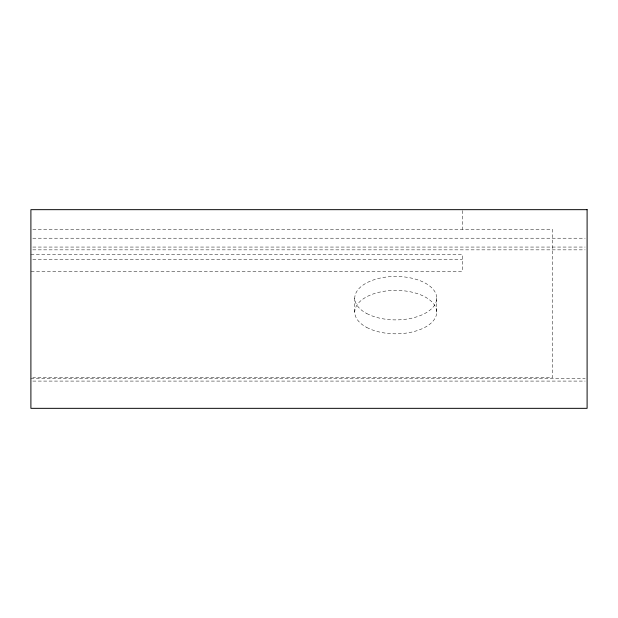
<?xml version="1.0" encoding="UTF-8"?>
<svg xmlns="http://www.w3.org/2000/svg" width="618" height="618" viewBox="0 0 618 618"><rect width="100%" height="100%" fill="white"/><g stroke="black" fill="none" stroke-linecap="round" stroke-linejoin="round"><path stroke-width="0.46" stroke-dasharray="3.09 2.32" d="M32.831 229.371L552.384 229.371L552.384 377.768L32.831 377.768M32.831 238.216L585.169 238.216M32.831 247.061L585.169 247.061M32.831 249.85L585.169 249.85M30.9 254.5L462.349 254.5L462.349 271.302L30.9 271.302M32.831 259.668L462.349 259.668M30.9 378.293L585.169 378.293M32.831 381.082L585.169 381.082M462.349 210.607L462.349 229.371M436.733 298.177L436.733 312.098M354.755 298.177L354.755 312.098M366.76 327.455A40.989 21.723 0 0 0 435.335 317.722A40.989 21.723 0 0 0 385.13 291.117A40.989 21.723 0 0 0 366.76 327.455M366.76 313.535A40.989 21.723 0 0 0 435.335 303.801A40.989 21.723 0 0 0 385.13 277.196A40.989 21.723 0 0 0 366.76 313.535"/><path stroke-width="0.93" d="M587.1 209.664L30.9 209.664L30.9 408.336L587.1 408.336L587.1 209.664"/></g></svg>
